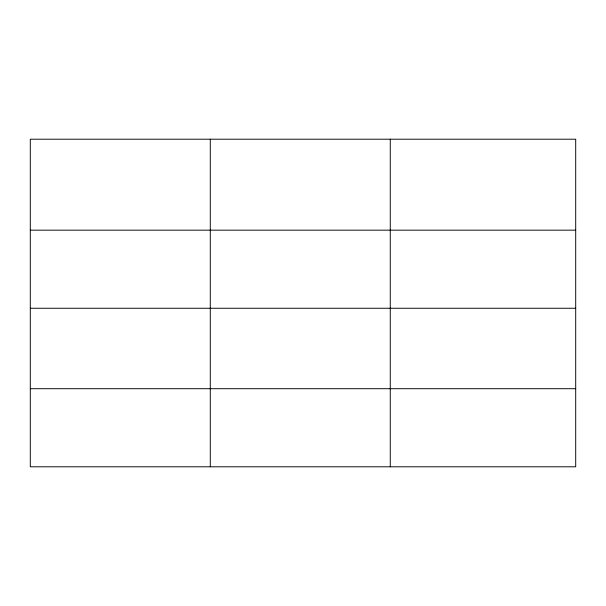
<?xml version="1.0" encoding="UTF-8"?>
<svg xmlns="http://www.w3.org/2000/svg" width="606" height="606" viewBox="0 0 606 606"><rect width="100%" height="100%" fill="white"/><g stroke="black" fill="none" stroke-linecap="round" stroke-linejoin="round"><path stroke-width="0.91" d="M575.7 308.257L575.7 139.206L30.3 139.206L30.3 466.794L575.7 466.794L575.7 308.257L30.3 308.257M30.3 230.166L575.7 230.166M30.3 388.711L575.7 388.711M390.264 139.206L390.264 466.794M210.282 139.206L210.282 466.794"/></g></svg>
